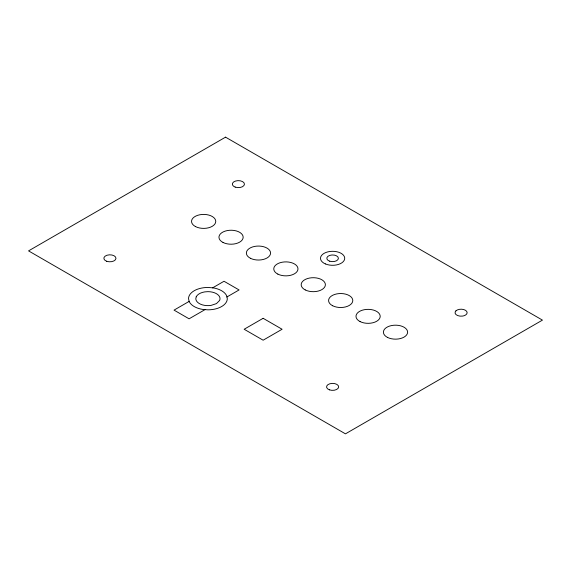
<?xml version="1.0" encoding="UTF-8"?>
<svg xmlns="http://www.w3.org/2000/svg" width="571" height="571" viewBox="0 0 571 571"><rect width="100%" height="100%" fill="white"/><g stroke="black" fill="none" stroke-linecap="round" stroke-linejoin="round"><path stroke-width="0.86" d="M189.158 301.388L174.041 310.117L189.087 318.811L205.018 309.618M212.669 287.82L224.025 281.26L239.078 289.947L226.915 296.97M196.217 296.834L195.803 298.647A12.112 6.995 0 0 0 211.049 305.399L216.48 303.594L219.614 300.453A12.112 6.995 0 0 0 207.915 291.653L204.782 291.888A12.112 6.995 0 0 0 196.217 296.834M455.936 310.852L455.287 311.687A6.06 3.497 0 0 0 462.46 316.098L463.945 315.777A6.06 3.497 0 0 0 465.501 310.303A6.06 3.497 0 0 0 455.936 310.852M225.545 137.154L28.55 250.883L345.455 433.846L542.45 320.117L225.545 137.154M263.131 318.304L244.16 329.253L263.131 340.202L282.095 329.253L263.131 318.304M212.933 287.841L207.915 287.456A19.378 11.192 0 0 0 188.537 298.647L189.194 301.545A19.378 11.192 0 0 0 202.898 309.453L207.915 309.832A19.378 11.192 0 0 0 227.294 298.647L226.637 295.749A19.378 11.192 0 0 0 212.933 287.841M235.195 187.102A6.06 3.497 0 0 0 244.445 184.24A6.06 3.497 0 0 0 235.53 181.043A6.06 3.497 0 0 0 235.195 187.102M106.72 261.275A6.06 3.497 0 0 0 115.97 258.413A6.06 3.497 0 0 0 107.055 255.223A6.06 3.497 0 0 0 106.72 261.275M329.41 389.843A6.06 3.497 0 0 0 338.66 386.981A6.06 3.497 0 0 0 329.745 383.791A6.06 3.497 0 0 0 329.41 389.843M195.61 226.63A12.112 6.995 0 0 0 215.51 222.804A12.112 6.995 0 0 0 199.814 214.767A12.112 6.995 0 0 0 195.61 226.63M223.018 242.454A12.112 6.995 0 0 0 242.918 238.628A12.112 6.995 0 0 0 227.222 230.591A12.112 6.995 0 0 0 223.018 242.454M250.426 258.278A12.112 6.995 0 0 0 270.326 254.452A12.112 6.995 0 0 0 254.63 246.415A12.112 6.995 0 0 0 250.426 258.278M277.834 274.101A12.112 6.995 0 0 0 297.734 270.276A12.112 6.995 0 0 0 282.038 262.239A12.112 6.995 0 0 0 277.834 274.101M305.242 289.925A12.112 6.995 0 0 0 325.142 286.1A12.112 6.995 0 0 0 309.446 278.063A12.112 6.995 0 0 0 305.242 289.925M332.65 305.749A12.112 6.995 0 0 0 352.55 301.923A12.112 6.995 0 0 0 336.854 293.887A12.112 6.995 0 0 0 332.65 305.749M360.058 321.573A12.112 6.995 0 0 0 379.958 317.747A12.112 6.995 0 0 0 364.262 309.71A12.112 6.995 0 0 0 360.058 321.573M387.466 337.397A12.112 6.995 0 0 0 407.366 333.571A12.112 6.995 0 0 0 391.67 325.534A12.112 6.995 0 0 0 387.466 337.397M325.377 263.916A12.112 6.995 0 0 0 344.641 259.113A12.112 6.995 0 0 0 327.804 251.882A12.112 6.995 0 0 0 325.377 263.916M329.71 261.197A5.789 3.34 0 0 0 338.396 258.306A5.789 3.34 0 0 0 329.71 255.408A5.789 3.34 0 0 0 329.71 261.197"/></g></svg>
